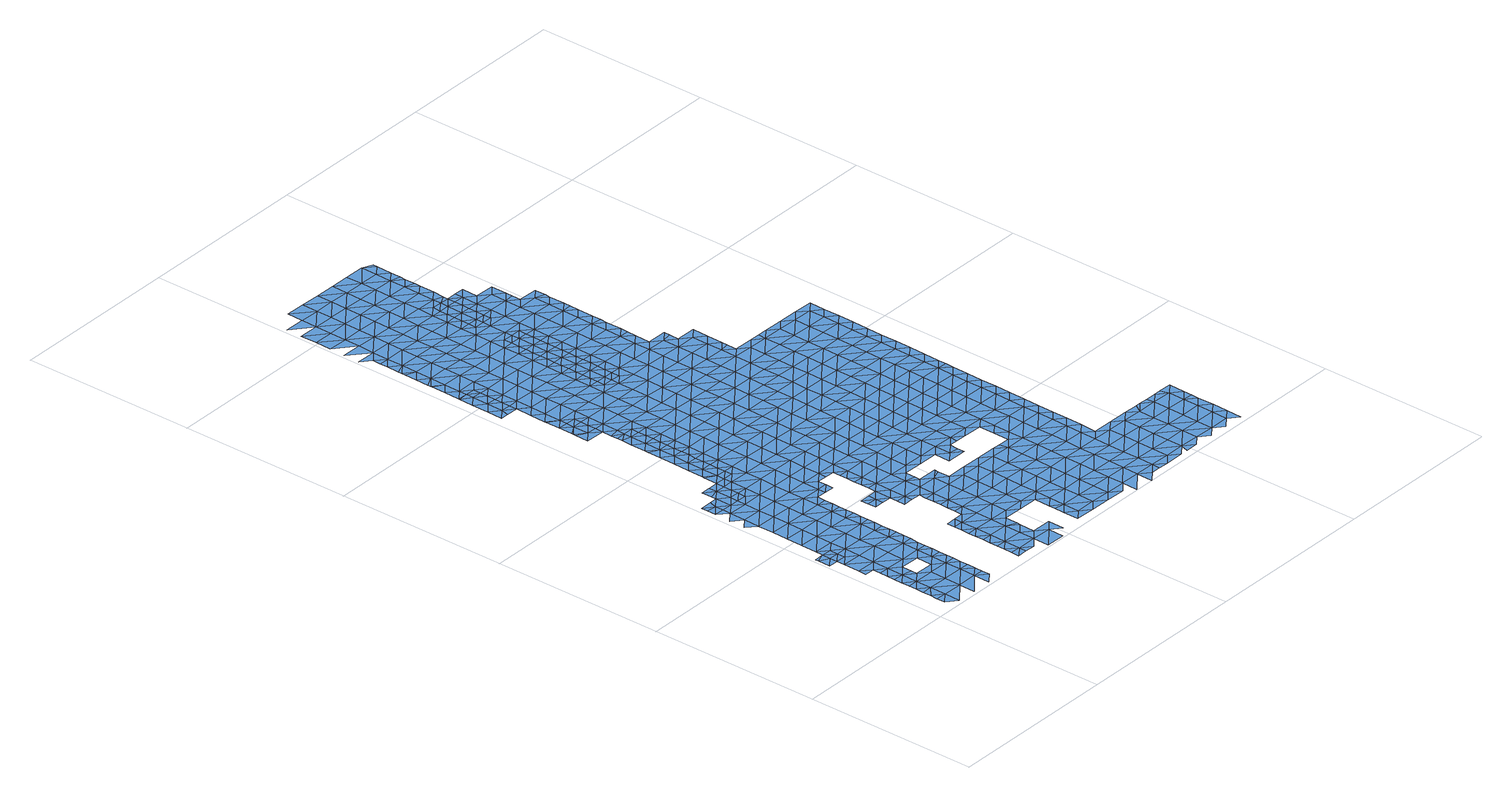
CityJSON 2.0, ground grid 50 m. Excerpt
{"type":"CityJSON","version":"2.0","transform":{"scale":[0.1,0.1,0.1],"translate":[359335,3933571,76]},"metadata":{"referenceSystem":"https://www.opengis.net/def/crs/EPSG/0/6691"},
"CityObjects":{
"waterbody1":{"type":"WaterBody","attributes":{"name":"9","class":"1140","function":"1","WaterBodyRiverFloodingRiskAttribute.description":"5","WaterBodyRiverFloodingRiskAttribute.rankOrg":"1","WaterBodyRiverFloodingRiskAttribute.adminType":"2","WaterBodyRiverFloodingRiskAttribute.scale":"L1"},"geometry":[{"type":"MultiSurface","lod":"1","boundaries":[[[0,1,2]],[[3,1,0]],[[4,3,0]],[[5,6,7]],[[5,4,6]],[[4,0,6]],[[8,9,10]],[[10,7,8]],[[7,6,8]],[[11,12,13]],[[0,14,6]],[[0,2,14]],[[15,16,17]],[[15,9,16]],[[9,8,16]],[[18,19,13]],[[6,20,8]],[[16,21,17]],[[22,21,12]],[[23,16,8]],[[24,25,19]],[[22,17,21]],[[20,6,14]],[[13,12,18]],[[23,26,16]],[[27,21,16]],[[12,21,18]],[[8,28,23]],[[19,29,24]],[[30,31,32]],[[27,16,26]],[[33,34,14]],[[8,20,28]],[[19,18,29]],[[27,35,21]],[[36,20,14]],[[37,24,38]],[[34,36,14]],[[39,23,28]],[[24,29,38]],[[31,37,38]],[[18,21,35]],[[32,31,40]],[[20,41,28]],[[42,32,43]],[[44,35,27]],[[36,41,20]],[[31,38,40]],[[45,38,29]],[[41,39,28]],[[32,40,43]],[[18,35,46]],[[29,18,45]],[[47,42,48]],[[49,50,34]],[[45,18,46]],[[51,52,53]],[[42,43,48]],[[45,54,38]],[[38,55,40]],[[56,47,57]],[[58,59,34]],[[34,59,36]],[[58,34,50]],[[60,61,53]],[[55,43,40]],[[57,47,48]],[[62,46,35]],[[63,35,44]],[[59,64,36]],[[44,39,65]],[[52,56,66]],[[64,67,36]],[[39,41,65]],[[68,69,60]],[[63,62,35]],[[41,36,67]],[[66,56,57]],[[46,62,45]],[[38,54,55]],[[70,65,41]],[[63,44,65]],[[55,71,43]],[[43,72,48]],[[53,52,73]],[[74,70,41]],[[41,67,74]],[[71,72,43]],[[73,52,66]],[[60,53,73]],[[45,75,54]],[[68,60,76]],[[77,78,65]],[[65,78,63]],[[77,65,70]],[[57,48,72]],[[45,62,75]],[[76,60,79]],[[72,80,57]],[[57,81,66]],[[60,73,79]],[[82,83,63]],[[63,83,62]],[[82,63,78]],[[55,84,71]],[[54,75,85]],[[55,54,84]],[[83,86,62]],[[66,87,73]],[[88,76,79]],[[86,89,62]],[[84,54,85]],[[81,57,80]],[[75,62,89]],[[90,85,75]],[[73,91,79]],[[92,90,75]],[[92,75,89]],[[93,94,71]],[[87,66,81]],[[72,94,80]],[[88,79,95]],[[71,84,93]],[[72,71,94]],[[91,95,79]],[[96,97,85]],[[96,85,90]],[[91,73,87]],[[84,85,97]],[[98,99,84]],[[84,99,93]],[[98,84,97]],[[81,100,87]],[[91,101,95]],[[80,94,102]],[[101,103,104]],[[81,80,100]],[[99,105,93]],[[104,95,101]],[[105,106,93]],[[93,106,94]],[[107,108,109]],[[80,102,100]],[[109,108,110]],[[111,107,109]],[[112,102,94]],[[113,103,114]],[[113,115,116]],[[117,112,94]],[[103,101,114]],[[94,106,117]],[[118,119,120]],[[118,111,119]],[[111,109,119]],[[115,113,114]],[[87,100,121]],[[91,87,122]],[[110,123,109]],[[124,125,102]],[[126,127,128]],[[102,112,124]],[[100,102,125]],[[126,120,119]],[[128,120,126]],[[87,121,122]],[[101,129,114]],[[101,91,129]],[[114,130,115]],[[109,131,119]],[[126,132,127]],[[132,133,134]],[[131,109,123]],[[134,127,132]],[[91,122,129]],[[135,126,119]],[[132,136,133]],[[121,100,137]],[[100,125,137]],[[114,138,130]],[[139,133,136]],[[140,137,125]],[[121,141,122]],[[114,129,138]],[[135,132,126]],[[142,119,131]],[[143,139,144]],[[144,139,136]],[[145,146,147]],[[121,137,148]],[[122,149,129]],[[150,151,152]],[[147,146,153]],[[154,145,147]],[[150,130,151]],[[119,142,135]],[[132,155,136]],[[130,138,151]],[[141,121,148]],[[140,156,137]],[[135,155,132]],[[136,157,144]],[[158,156,140]],[[159,154,147]],[[160,148,137]],[[161,162,163]],[[161,152,162]],[[142,131,164]],[[156,160,137]],[[153,165,147]],[[166,164,131]],[[131,167,166]],[[152,151,162]],[[149,122,141]],[[168,157,136]],[[138,129,149]],[[155,168,136]],[[169,135,142]],[[164,169,142]],[[149,170,138]],[[165,171,147]],[[138,172,151]],[[167,173,166]],[[174,163,175]],[[159,147,171]],[[163,162,175]],[[176,174,175]],[[177,178,179]],[[180,165,181]],[[177,182,178]],[[183,155,135]],[[184,141,148]],[[185,186,187]],[[188,183,135]],[[181,189,180]],[[175,190,176]],[[182,191,178]],[[192,148,160]],[[188,135,169]],[[190,193,194]],[[189,195,180]],[[194,176,190]],[[179,196,197]],[[168,198,157]],[[199,171,165]],[[180,199,165]],[[172,138,170]],[[162,151,172]],[[200,198,201]],[[202,187,203]],[[200,157,198]],[[204,192,160]],[[179,178,196]],[[191,205,178]],[[187,186,203]],[[206,164,166]],[[141,207,149]],[[208,209,210]],[[172,211,162]],[[162,212,175]],[[183,213,155]],[[214,215,216]],[[195,217,180]],[[210,193,208]],[[198,218,201]],[[184,148,192]],[[216,202,214]],[[207,170,149]],[[199,219,171]],[[193,190,208]],[[220,221,222]],[[202,203,214]],[[223,206,166]],[[220,197,221]],[[224,201,218]],[[186,225,203]],[[197,196,221]],[[226,227,228]],[[229,171,219]],[[205,230,178]],[[231,224,218]],[[214,232,215]],[[227,233,228]],[[234,196,178]],[[235,229,219]],[[236,237,238]],[[236,209,237]],[[217,239,180]],[[240,241,242]],[[204,243,192]],[[218,244,231]],[[226,245,246]],[[247,215,232]],[[248,199,180]],[[219,249,235]],[[168,155,250]],[[209,208,237]],[[212,162,211]],[[240,222,221]],[[242,222,240]],[[251,244,217]],[[141,184,207]],[[205,247,232]],[[246,245,252]],[[251,231,244]],[[253,249,254]],[[230,234,178]],[[225,255,203]],[[256,213,183]],[[253,235,249]],[[237,257,238]],[[226,228,245]],[[170,258,172]],[[233,259,228]],[[198,168,250]],[[252,260,261]],[[232,230,205]],[[262,218,198]],[[190,175,263]],[[264,221,196]],[[155,213,250]],[[265,238,257]],[[245,260,252]],[[244,239,217]],[[243,266,192]],[[199,248,219]],[[267,268,269]],[[261,260,270]],[[263,175,212]],[[225,265,257]],[[268,241,240]],[[267,241,268]],[[271,170,207]],[[214,203,255]],[[272,254,249]],[[273,254,272]],[[257,255,225]],[[172,274,211]],[[208,190,275]],[[259,276,228]],[[277,240,221]],[[243,273,272]],[[268,278,269]],[[214,279,232]],[[280,245,228]],[[180,239,248]],[[258,274,172]],[[281,249,219]],[[282,278,259]],[[274,212,211]],[[198,250,262]],[[272,266,243]],[[262,283,218]],[[275,190,263]],[[218,284,244]],[[282,269,278]],[[170,271,258]],[[285,286,287]],[[288,279,214]],[[279,230,232]],[[285,270,286]],[[184,192,289]],[[270,260,286]],[[280,260,245]],[[283,284,218]],[[196,234,264]],[[237,208,290]],[[214,255,288]],[[278,276,259]],[[289,291,184]],[[291,271,207]],[[292,219,248]],[[293,213,256]],[[192,266,289]],[[294,295,296]],[[257,237,290]],[[294,287,295]],[[297,234,230]],[[208,275,290]],[[207,184,291]],[[277,221,264]],[[257,298,255]],[[250,213,293]],[[299,262,250]],[[274,300,212]],[[287,286,295]],[[212,301,263]],[[284,302,244]],[[290,298,257]],[[303,278,268]],[[281,304,249]],[[228,276,280]],[[304,266,272]],[[305,286,260]],[[248,239,306]],[[268,240,307]],[[219,292,281]],[[302,306,239]],[[239,244,302]],[[308,258,271]],[[309,310,311]],[[272,249,304]],[[310,296,295]],[[309,296,310]],[[312,292,248]],[[263,301,275]],[[313,264,234]],[[314,312,248]],[[314,248,306]],[[305,295,286]],[[240,277,307]],[[298,315,255]],[[316,317,318]],[[278,303,276]],[[230,279,297]],[[319,260,280]],[[320,311,321]],[[322,308,271]],[[256,323,293]],[[250,293,299]],[[322,271,291]],[[288,255,315]],[[212,300,301]],[[258,324,274]],[[318,325,326]],[[313,234,297]],[[301,327,275]],[[311,310,321]],[[305,260,319]],[[275,328,290]],[[268,307,303]],[[329,262,299]],[[276,330,280]],[[331,332,266]],[[333,284,283]],[[326,325,334]],[[324,300,274]],[[303,330,276]],[[283,262,335]],[[317,316,336]],[[279,288,337]],[[338,321,339]],[[318,317,325]],[[266,304,331]],[[289,266,332]],[[277,264,340]],[[337,288,315]],[[284,341,302]],[[335,262,329]],[[342,319,280]],[[290,343,298]],[[344,345,295]],[[346,347,292]],[[348,349,350]],[[334,351,323]],[[292,312,346]],[[332,352,289]],[[264,313,340]],[[344,295,305]],[[352,322,291]],[[340,353,277]],[[277,354,307]],[[355,321,310]],[[324,258,308]],[[310,295,345]],[[281,292,347]],[[306,302,356]],[[357,358,279]],[[349,339,350]],[[334,325,351]],[[358,313,297]],[[341,359,302]],[[275,327,328]],[[291,289,352]],[[353,354,277]],[[298,343,315]],[[299,293,360]],[[357,279,337]],[[300,361,301]],[[333,283,335]],[[293,323,360]],[[284,333,341]],[[345,355,310]],[[347,362,281]],[[363,329,299]],[[297,279,358]],[[364,348,365]],[[366,317,336]],[[319,367,305]],[[307,368,303]],[[369,361,300]],[[280,330,342]],[[312,370,346]],[[302,359,356]],[[369,300,324]],[[304,281,362]],[[348,350,365]],[[323,351,360]],[[371,340,313]],[[365,372,364]],[[325,317,366]],[[290,328,343]],[[301,373,327]],[[343,374,315]],[[315,375,337]],[[376,299,360]],[[355,377,321]],[[377,350,339]],[[331,304,362]],[[378,335,329]],[[358,371,313]],[[379,380,322]],[[303,381,330]],[[361,373,301]],[[319,342,367]],[[373,328,327]],[[382,324,308]],[[339,321,377]],[[362,383,331]],[[331,384,332]],[[322,352,379]],[[308,322,380]],[[337,375,357]],[[363,378,329]],[[385,325,366]],[[344,305,386]],[[340,387,353]],[[388,345,344]],[[307,354,368]],[[299,376,363]],[[389,333,335]],[[351,325,390]],[[391,347,346]],[[305,367,386]],[[392,346,370]],[[366,336,393]],[[341,333,394]],[[324,382,369]],[[332,395,352]],[[396,372,397]],[[398,343,328]],[[390,325,385]],[[360,351,390]],[[315,374,375]],[[381,303,368]],[[357,399,358]],[[387,340,371]],[[373,400,328]],[[401,376,360]],[[375,399,357]],[[342,402,367]],[[384,331,383]],[[342,330,402]],[[344,386,388]],[[358,403,371]],[[308,380,382]],[[347,404,362]],[[350,377,405]],[[365,350,406]],[[354,353,407]],[[393,408,366]],[[382,409,369]],[[389,335,378]],[[366,408,385]],[[407,353,387]],[[343,410,374]],[[355,345,411]],[[412,377,355]],[[330,381,402]],[[372,365,406]],[[367,413,386]],[[395,332,384]],[[379,352,395]],[[414,380,379]],[[360,390,415]],[[346,392,391]],[[416,387,371]],[[394,333,389]],[[376,417,363]],[[361,369,409]],[[350,405,406]],[[398,410,343]],[[345,388,411]],[[370,418,392]],[[419,416,371]],[[419,371,403]],[[328,400,398]],[[395,414,379]],[[420,421,354]],[[401,360,415]],[[422,358,399]],[[417,378,363]],[[409,423,361]],[[420,354,407]],[[403,358,422]],[[404,347,391]],[[383,362,404]],[[413,367,402]],[[424,425,372]],[[408,426,385]],[[386,427,388]],[[385,428,390]],[[368,354,421]],[[429,407,387]],[[430,405,377]],[[423,431,361]],[[431,400,373]],[[413,427,386]],[[397,425,432]],[[355,411,412]],[[433,408,393]],[[434,429,387]],[[404,435,383]],[[383,436,384]],[[372,406,424]],[[397,372,425]],[[422,437,403]],[[381,368,421]],[[387,416,434]],[[373,361,431]],[[438,411,388]],[[439,415,390]],[[375,374,440]],[[376,401,417]],[[441,430,377]],[[442,443,380]],[[444,391,392]],[[381,445,402]],[[446,420,407]],[[417,447,378]],[[448,406,405]],[[378,449,389]],[[450,398,400]],[[427,438,388]],[[440,374,410]],[[394,389,451]],[[377,412,441]],[[452,422,399]],[[453,446,407]],[[384,454,395]],[[453,407,429]],[[418,455,456]],[[428,439,390]],[[380,414,442]],[[382,380,443]],[[382,457,409]],[[447,449,378]],[[385,426,428]],[[458,444,392]],[[459,381,421]],[[399,375,452]],[[430,448,405]],[[460,437,422]],[[436,383,435]],[[392,418,458]],[[456,458,418]],[[449,451,389]],[[415,461,401]],[[443,457,382]],[[438,462,411]],[[411,463,412]],[[409,457,423]],[[464,465,420]],[[420,465,421]],[[406,466,424]],[[450,400,431]],[[395,467,414]],[[432,425,468]],[[469,410,398]],[[464,420,446]],[[439,461,415]],[[375,440,452]],[[456,455,470]],[[471,426,408]],[[404,391,444]],[[381,459,445]],[[452,472,422]],[[448,466,406]],[[454,384,436]],[[413,402,473]],[[470,474,456]],[[475,476,421]],[[477,471,408]],[[421,476,459]],[[424,478,425]],[[471,428,426]],[[408,433,477]],[[417,401,461]],[[457,479,423]],[[423,480,431]],[[421,465,475]],[[398,450,481]],[[460,422,472]],[[441,412,463]],[[435,404,482]],[[417,483,447]],[[402,445,473]],[[427,484,438]],[[467,395,454]],[[442,414,467]],[[458,456,485]],[[411,462,463]],[[482,404,444]],[[485,456,474]],[[486,436,435]],[[427,413,484]],[[476,487,459]],[[488,445,459]],[[425,478,468]],[[469,398,481]],[[440,410,469]],[[463,489,441]],[[441,490,430]],[[487,488,459]],[[467,491,442]],[[442,492,443]],[[493,452,440]],[[431,494,450]],[[495,439,428]],[[496,444,458]],[[497,498,499]],[[485,496,458]],[[500,449,447]],[[413,473,484]],[[478,424,466]],[[471,501,428]],[[497,460,472]],[[499,460,497]],[[417,461,483]],[[502,435,482]],[[480,494,431]],[[503,454,436]],[[451,449,504]],[[423,479,480]],[[450,494,481]],[[505,506,445]],[[507,440,469]],[[443,508,457]],[[505,445,488]],[[509,463,462]],[[510,461,439]],[[511,482,444]],[[490,441,489]],[[448,430,490]],[[473,445,506]],[[486,435,502]],[[512,513,514]],[[492,442,491]],[[512,498,513]],[[508,479,457]],[[447,483,515]],[[438,484,516]],[[517,467,454]],[[518,468,478]],[[462,438,509]],[[498,497,513]],[[493,440,507]],[[490,519,448]],[[495,428,501]],[[510,483,461]],[[520,484,473]],[[485,521,496]],[[509,438,516]],[[472,452,522]],[[447,515,500]],[[466,448,519]],[[477,523,524]],[[503,436,486]],[[525,526,527]],[[511,444,496]],[[504,449,500]],[[463,528,489]],[[508,443,492]],[[526,514,513]],[[525,514,526]],[[529,502,482]],[[530,480,479]],[[469,481,531]],[[532,516,484]],[[522,452,493]],[[497,472,522]],[[524,533,477]],[[533,501,471]],[[510,439,495]],[[534,496,521]],[[508,530,479]],[[481,494,531]],[[473,506,520]],[[469,535,507]],[[536,529,482]],[[537,515,483]],[[497,538,513]],[[471,477,533]],[[517,454,503]],[[491,467,517]],[[539,520,506]],[[540,504,500]],[[541,532,484]],[[536,482,511]],[[542,527,526]],[[543,527,542]],[[544,486,502]],[[545,466,519]],[[463,509,528]],[[546,492,491]],[[547,543,542]],[[548,494,480]],[[478,466,549]],[[550,469,531]],[[507,535,493]],[[551,552,516]],[[516,552,509]],[[537,500,515]],[[530,553,480]],[[542,554,547]],[[555,483,510]],[[516,532,551]],[[529,544,502]],[[497,522,556]],[[541,484,520]],[[554,557,558]],[[518,478,549]],[[496,559,511]],[[560,540,500]],[[490,561,519]],[[558,547,554]],[[553,548,480]],[[562,503,486]],[[466,545,549]],[[563,491,517]],[[564,565,524]],[[489,528,566]],[[490,489,561]],[[526,513,538]],[[549,567,518]],[[568,569,501]],[[469,550,535]],[[569,510,495]],[[570,522,493]],[[537,483,555]],[[571,572,509]],[[539,573,520]],[[497,556,538]],[[509,552,571]],[[496,534,559]],[[544,562,486]],[[538,574,526]],[[501,533,568]],[[495,501,569]],[[528,509,572]],[[546,491,563]],[[575,560,500]],[[489,566,561]],[[576,532,541]],[[577,557,578]],[[579,517,503]],[[557,554,578]],[[580,577,578]],[[542,526,574]],[[565,581,524]],[[582,493,535]],[[508,492,583]],[[584,559,534]],[[585,586,528]],[[524,581,533]],[[531,494,587]],[[588,554,542]],[[536,511,589]],[[510,590,555]],[[528,572,585]],[[520,591,541]],[[562,579,503]],[[579,563,517]],[[574,592,542]],[[589,511,559]],[[566,528,586]],[[583,492,546]],[[593,594,573]],[[500,537,575]],[[595,576,541]],[[593,580,594]],[[550,531,587]],[[589,596,536]],[[570,493,582]],[[536,597,529]],[[519,561,598]],[[545,519,599]],[[494,548,587]],[[600,568,533]],[[580,578,594]],[[601,537,555]],[[530,508,602]],[[603,538,556]],[[520,573,591]],[[590,510,569]],[[554,588,578]],[[556,522,604]],[[549,545,599]],[[581,600,533]],[[605,567,549]],[[606,546,563]],[[560,607,608]],[[590,601,555]],[[602,508,583]],[[553,530,602]],[[519,598,599]],[[591,609,541]],[[535,550,610]],[[607,560,575]],[[604,522,570]],[[529,611,544]],[[565,612,581]],[[610,550,587]],[[613,569,568]],[[573,594,591]],[[538,603,574]],[[542,592,588]],[[614,589,559]],[[561,566,615]],[[578,616,594]],[[597,536,596]],[[617,584,608]],[[584,614,559]],[[537,618,575]],[[566,586,615]],[[607,617,608]],[[595,541,609]],[[601,618,537]],[[548,553,619]],[[605,549,599]],[[606,563,579]],[[620,583,546]],[[603,556,604]],[[544,621,562]],[[605,622,567]],[[623,590,569]],[[553,602,619]],[[613,568,600]],[[574,624,592]],[[581,612,625]],[[535,610,626]],[[616,578,588]],[[586,627,615]],[[628,596,589]],[[582,535,629]],[[582,630,570]],[[598,561,631]],[[632,591,594]],[[611,529,597]],[[633,607,575]],[[617,614,584]],[[634,620,546]],[[635,636,637]],[[638,599,598]],[[634,546,606]],[[614,628,589]],[[635,595,609]],[[637,595,635]],[[561,615,631]],[[630,604,570]],[[562,639,579]],[[640,610,587]],[[625,641,581]],[[535,626,629]],[[583,642,602]],[[643,633,575]],[[548,619,644]],[[581,641,600]],[[624,574,603]],[[587,548,645]],[[623,569,613]],[[646,588,592]],[[647,594,616]],[[627,648,615]],[[643,575,618]],[[591,632,609]],[[621,544,611]],[[638,605,599]],[[649,617,607]],[[650,597,596]],[[651,598,631]],[[652,653,654]],[[640,626,610]],[[604,655,603]],[[652,636,653]],[[548,644,645]],[[646,616,588]],[[582,629,630]],[[636,635,653]],[[648,627,656]],[[602,657,619]],[[648,658,615]],[[615,658,631]],[[659,592,624]],[[649,614,617]],[[594,647,632]],[[630,660,604]],[[638,598,651]],[[654,661,662]],[[641,663,600]],[[639,562,621]],[[600,664,613]],[[653,661,654]],[[665,634,606]],[[590,623,666]],[[667,596,628]],[[668,624,603]],[[601,590,669]],[[642,583,620]],[[601,670,618]],[[671,611,597]],[[632,672,609]],[[609,673,635]],[[640,587,645]],[[674,641,625]],[[662,661,656]],[[638,675,605]],[[605,676,622]],[[677,651,631]],[[606,579,665]],[[678,629,626]],[[669,590,666]],[[669,670,601]],[[658,677,631]],[[649,607,633]],[[592,659,646]],[[679,628,614]],[[655,604,660]],[[603,655,668]],[[650,596,667]],[[618,670,643]],[[635,673,653]],[[665,579,639]],[[613,680,623]],[[657,602,642]],[[644,619,657]],[[681,621,611]],[[682,656,661]],[[683,624,668]],[[684,626,640]],[[685,638,651]],[[686,687,616]],[[687,632,647]],[[653,688,661]],[[657,689,644]],[[600,663,664]],[[659,624,690]],[[691,651,677]],[[671,597,650]],[[609,672,673]],[[624,683,690]],[[679,614,649]],[[692,660,630]],[[660,693,655]],[[694,695,634]],[[616,646,686]],[[696,667,628]],[[647,616,687]],[[670,697,643]],[[685,651,691]],[[643,698,633]],[[645,644,689]],[[699,639,621]],[[605,675,676]],[[673,700,653]],[[690,701,659]],[[678,626,684]],[[630,629,678]],[[659,701,646]],[[680,702,623]],[[688,703,661]],[[634,665,694]],[[704,675,638]],[[620,634,695]],[[705,672,632]],[[706,692,630]],[[645,707,640]],[[613,664,680]],[[708,696,628]],[[669,666,709]],[[710,638,685]],[[711,641,674]],[[681,611,671]],[[682,661,703]],[[708,628,679]],[[666,623,702]],[[695,712,620]],[[713,650,667]],[[688,653,700]],[[701,714,646]],[[640,715,684]],[[704,638,710]],[[633,716,649]],[[717,707,645]],[[718,670,669]],[[719,665,639]],[[709,718,669]],[[663,641,711]],[[646,720,686]],[[717,645,689]],[[660,692,721]],[[706,630,678]],[[722,676,675]],[[642,620,712]],[[698,716,633]],[[696,713,667]],[[720,646,714]],[[643,697,698]],[[723,678,684]],[[660,721,693]],[[709,666,702]],[[673,672,724]],[[699,621,681]],[[663,725,664]],[[649,716,679]],[[722,675,704]],[[712,726,642]],[[632,687,705]],[[727,671,650]],[[640,707,715]],[[728,684,715]],[[729,700,673]],[[724,730,673]],[[718,731,670]],[[686,732,687]],[[670,731,697]],[[657,642,726]],[[732,686,720]],[[733,688,700]],[[684,728,723]],[[713,727,650]],[[734,676,722]],[[663,711,735]],[[719,639,699]],[[664,736,680]],[[694,665,719]],[[724,672,737]],[[726,738,657]],[[672,705,737]],[[739,681,671]],[[738,717,689]],[[702,740,709]],[[678,741,706]],[[673,730,729]],[[716,742,679]],[[743,744,711]],[[679,745,708]],[[746,698,697]],[[747,692,706]],[[731,746,697]],[[748,687,732]],[[689,657,738]],[[678,723,741]],[[663,735,725]],[[742,745,679]],[[733,700,729]],[[705,687,749]],[[727,739,671]],[[695,694,750]],[[687,748,749]],[[751,699,681]],[[750,694,719]],[[737,752,724]],[[708,753,696]],[[754,716,698]],[[755,707,717]],[[744,756,711]],[[757,735,711]],[[706,741,747]],[[664,725,736]],[[745,753,708]],[[754,698,746]],[[715,707,758]],[[737,705,759]],[[739,751,681]],[[705,749,759]],[[702,680,760]],[[761,719,699]],[[762,695,750]],[[696,763,713]],[[764,742,716]],[[756,757,711]],[[754,764,716]],[[702,760,740]],[[712,695,765]],[[766,737,759]],[[717,738,767]],[[680,736,760]],[[753,763,696]],[[752,737,766]],[[751,761,699]],[[765,695,762]],[[755,717,767]],[[768,750,719]],[[713,769,727]],[[726,770,738]],[[725,735,757]],[[764,771,742]],[[758,707,755]],[[726,712,770]],[[763,769,713]],[[761,768,719]],[[745,742,771]],[[768,762,750]],[[770,712,765]],[[727,772,739]],[[773,753,745]],[[736,725,774]],[[771,773,745]],[[769,772,727]],[[772,751,739]],[[758,755,775]],[[725,757,774]],[[776,765,762]],[[767,738,777]],[[740,760,778]],[[779,755,767]],[[780,763,753]],[[760,736,781]],[[782,783,756]],[[768,776,762]],[[773,780,753]],[[738,770,777]],[[756,783,757]],[[755,784,775]],[[785,761,751]],[[736,774,781]],[[786,770,765]],[[779,767,777]],[[787,774,757]],[[772,785,751]],[[788,769,763]],[[776,786,765]],[[779,789,755]],[[790,760,781]],[[778,760,790]],[[783,787,757]],[[791,768,761]],[[792,777,770]],[[763,780,788]],[[755,789,784]],[[785,791,761]],[[793,772,769]],[[786,792,770]],[[788,793,769]],[[794,781,774]],[[790,795,778]],[[796,776,768]],[[797,779,777]],[[798,794,774]],[[791,796,768]],[[799,785,772]],[[798,774,787]],[[800,799,772]],[[800,772,793]],[[781,801,790]],[[802,786,776]],[[803,797,777]],[[804,784,789]],[[805,795,790]],[[803,777,792]],[[794,801,781]],[[796,802,776]],[[806,791,785]],[[799,806,785]],[[779,807,789]],[[808,783,809]],[[801,805,790]],[[783,810,787]],[[811,792,786]],[[797,807,779]],[[802,811,786]],[[806,812,791]],[[791,812,796]],[[787,813,798]],[[814,803,792]],[[810,813,787]],[[804,789,807]],[[815,802,796]],[[783,808,810]],[[812,815,796]],[[816,805,801]],[[798,817,794]],[[818,814,792]],[[818,792,811]],[[803,814,797]],[[813,817,798]],[[819,811,802]],[[815,819,802]],[[820,804,807]],[[808,821,810]],[[822,807,797]],[[821,808,823]],[[816,801,824]],[[825,818,811]],[[819,825,811]],[[801,794,826]],[[810,827,813]],[[801,826,824]],[[827,810,821]],[[797,814,828]],[[794,817,826]],[[822,797,828]],[[829,818,825]],[[813,830,817]],[[814,818,829]],[[820,807,822]],[[813,827,830]],[[831,824,826]],[[817,832,826]],[[828,814,833]],[[814,829,833]],[[817,830,834]],[[832,817,834]],[[835,831,826]],[[833,836,828]],[[832,835,826]],[[822,828,836]],[[820,822,837]],[[836,837,822]]]}]},
"waterbody2":{"type":"WaterBody","attributes":{"name":"9","class":"1140","function":"1","WaterBodyRiverFloodingRiskAttribute.description":"5","WaterBodyRiverFloodingRiskAttribute.rankOrg":"2","WaterBodyRiverFloodingRiskAttribute.adminType":"2","WaterBodyRiverFloodingRiskAttribute.scale":"L1"},"geometry":[{"type":"MultiSurface","lod":"1","boundaries":[[[37,25,24]],[[25,37,838]],[[31,30,37]],[[838,37,30]],[[30,839,838]],[[25,838,840]],[[839,840,838]],[[839,30,841]]]}]},
"waterbody3":{"type":"WaterBody","attributes":{"name":"9","class":"1140","function":"1","WaterBodyRiverFloodingRiskAttribute.description":"5","WaterBodyRiverFloodingRiskAttribute.rankOrg":"2","WaterBodyRiverFloodingRiskAttribute.adminType":"2","WaterBodyRiverFloodingRiskAttribute.scale":"L1"},"geometry":[{"type":"MultiSurface","lod":"1","boundaries":[[[842,76,843]],[[103,844,845]],[[843,845,844]],[[843,846,842]],[[845,843,76]],[[847,843,844]],[[847,844,848]],[[842,69,68]],[[69,842,849]],[[850,849,842]],[[88,104,845]],[[844,103,113]],[[95,104,88]],[[845,76,88]],[[68,76,842]],[[846,850,842]],[[851,848,844]],[[104,103,845]],[[113,116,844]],[[844,116,851]]]}]},
"waterbody4":{"type":"WaterBody","attributes":{"name":"9","class":"1140","function":"1","WaterBodyRiverFloodingRiskAttribute.description":"5","WaterBodyRiverFloodingRiskAttribute.rankOrg":"2","WaterBodyRiverFloodingRiskAttribute.adminType":"2","WaterBodyRiverFloodingRiskAttribute.scale":"L1"},"geometry":[{"type":"MultiSurface","lod":"1","boundaries":[[[852,193,210]],[[236,238,853]],[[853,238,854]],[[238,265,854]],[[265,225,854]],[[854,855,856]],[[176,194,857]],[[858,152,161]],[[859,163,174]],[[860,861,859]],[[862,152,858]],[[852,853,863]],[[864,852,863]],[[150,152,862]],[[186,854,225]],[[853,854,856]],[[853,209,236]],[[210,209,852]],[[860,857,865]],[[194,193,857]],[[864,865,852]],[[855,186,185]],[[186,855,854]],[[853,856,863]],[[209,853,852]],[[866,862,867]],[[858,867,862]],[[858,861,867]],[[861,858,859]],[[858,163,859]],[[161,163,858]],[[174,176,859]],[[857,859,176]],[[857,860,859]],[[865,857,852]],[[193,852,857]],[[115,150,862]],[[115,130,150]],[[862,116,115]],[[866,116,862]]]}]},
"waterbody5":{"type":"WaterBody","attributes":{"name":"9","class":"1140","function":"1","WaterBodyRiverFloodingRiskAttribute.description":"5","WaterBodyRiverFloodingRiskAttribute.rankOrg":"2","WaterBodyRiverFloodingRiskAttribute.adminType":"2","WaterBodyRiverFloodingRiskAttribute.scale":"L1"},"geometry":[{"type":"MultiSurface","lod":"1","boundaries":[[[202,216,868]],[[202,868,869]],[[216,215,868]],[[191,870,205]],[[215,870,868]],[[871,868,870]],[[872,868,871]],[[869,868,872]],[[247,870,215]],[[191,182,870]],[[247,205,870]],[[873,870,182]],[[873,871,870]]]}]},
"waterbody6":{"type":"WaterBody","attributes":{"name":"9","class":"1140","function":"1","WaterBodyRiverFloodingRiskAttribute.description":"5","WaterBodyRiverFloodingRiskAttribute.rankOrg":"2","WaterBodyRiverFloodingRiskAttribute.adminType":"2","WaterBodyRiverFloodingRiskAttribute.scale":"L1"},"geometry":[{"type":"MultiSurface","lod":"1","boundaries":[[[282,259,233]],[[241,874,875]],[[876,222,875]],[[222,242,875]],[[876,875,877]],[[267,874,241]],[[269,874,267]],[[878,233,227]],[[241,875,242]],[[233,878,879]],[[269,282,879]],[[874,269,879]],[[874,879,880]],[[880,881,874]],[[875,874,881]],[[282,233,879]],[[878,880,879]],[[877,875,881]]]}]},
"waterbody7":{"type":"WaterBody","attributes":{"name":"9","class":"1140","function":"1","WaterBodyRiverFloodingRiskAttribute.description":"5","WaterBodyRiverFloodingRiskAttribute.rankOrg":"2","WaterBodyRiverFloodingRiskAttribute.adminType":"2","WaterBodyRiverFloodingRiskAttribute.scale":"L1"},"geometry":[{"type":"MultiSurface","lod":"1","boundaries":[[[505,488,882]],[[882,488,883]],[[882,580,593]],[[558,557,884]],[[487,476,883]],[[885,446,886]],[[882,883,580]],[[577,580,883]],[[557,883,884]],[[884,883,476]],[[475,884,476]],[[464,446,885]],[[464,885,465]],[[887,512,514]],[[888,416,419]],[[416,888,887]],[[434,416,887]],[[887,429,434]],[[525,886,514]],[[512,887,498]],[[525,527,886]],[[886,527,885]],[[498,887,888]],[[419,403,888]],[[499,437,460]],[[886,446,453]],[[887,514,886]],[[506,505,539]],[[886,429,887]],[[453,429,886]],[[884,885,547]],[[539,505,882]],[[883,488,487]],[[593,573,882]],[[882,573,539]],[[883,557,577]],[[465,885,884]],[[543,547,885]],[[888,499,498]],[[475,465,884]],[[437,499,888]],[[437,888,403]],[[543,885,527]],[[547,558,884]]]}]},
"waterbody8":{"type":"WaterBody","attributes":{"name":"9","class":"1140","function":"1","WaterBodyRiverFloodingRiskAttribute.description":"5","WaterBodyRiverFloodingRiskAttribute.rankOrg":"2","WaterBodyRiverFloodingRiskAttribute.adminType":"2","WaterBodyRiverFloodingRiskAttribute.scale":"L1"},"geometry":[{"type":"MultiSurface","lod":"1","boundaries":[[[551,889,552]],[[654,662,890]],[[636,891,889]],[[652,891,636]],[[585,572,890]],[[572,891,890]],[[572,571,891]],[[627,585,890]],[[586,585,627]],[[890,656,627]],[[552,889,891]],[[637,576,595]],[[891,654,890]],[[532,576,889]],[[551,532,889]],[[889,637,636]],[[576,637,889]],[[571,552,891]],[[662,656,890]],[[891,652,654]]]}]}
},
"vertices":[
[90,59,7],[61,37,7],[89,13,7],[61,60,7],[62,83,7],[62,106,7],[90,106,7],[62,129,7],[91,152,7],[63,175,7],[63,152,7],[36,268,7],[64,268,7],[36,291,8],[146,59,7],[63,199,7],[92,198,7],[64,222,7],[93,291,8],[37,338,8],[147,105,7],[92,244,7],[64,245,7],[120,175,7],[66,360,8],[38,361,8],[120,192,7],[120,221,7],[148,151,7],[94,337,8],[38,407,8],[67,407,8],[39,430,8],[145,12,7],[203,58,7],[149,243,7],[204,104,7],[66,383,8],[95,383,8],[176,174,7],[95,429,8],[204,150,7],[39,476,8],[96,475,8],[177,220,7],[151,336,8],[150,290,8],[40,523,8],[97,522,8],[202,11,7],[231,34,7],[14,639,8],[42,615,8],[42,661,8],[151,382,8],[152,428,8],[41,569,8],[98,568,8],[231,57,7],[232,80,7],[43,707,8],[14,685,8],[206,289,8],[206,243,7],[232,103,7],[205,196,7],[98,614,8],[232,127,7],[43,730,9],[15,731,9],[233,173,7],[153,475,8],[153,521,8],[99,660,8],[233,150,7],[207,335,8],[72,730,9],[233,196,7],[234,219,7],[100,706,8],[154,567,8],[155,613,8],[234,242,7],[234,265,7],[209,427,8],[208,381,8],[235,288,8],[156,659,8],[100,730,9],[235,311,8],[236,358,8],[156,706,8],[236,335,8],[209,474,8],[210,520,8],[128,729,9],[236,381,8],[237,404,8],[237,427,8],[237,450,8],[212,612,8],[157,752,9],[211,566,8],[129,775,9],[129,752,9],[238,473,8],[238,496,8],[344,55,7],[344,32,7],[373,55,7],[372,32,7],[345,79,7],[239,543,8],[129,798,9],[158,798,9],[158,821,9],[130,822,9],[238,519,8],[345,102,7],[374,101,7],[346,125,7],[212,658,8],[213,705,8],[401,31,7],[239,566,8],[240,589,8],[374,147,7],[346,171,7],[346,148,7],[214,751,9],[187,821,9],[429,54,7],[375,194,7],[347,217,7],[347,194,7],[431,147,7],[376,240,7],[268,611,8],[214,797,9],[347,240,7],[268,588,8],[270,704,8],[430,100,7],[348,263,7],[376,263,7],[294,472,8],[294,449,8],[323,472,8],[269,658,8],[270,750,9],[187,844,9],[215,843,9],[187,867,9],[322,449,8],[295,495,8],[432,193,7],[297,611,8],[404,263,7],[296,588,8],[323,495,8],[297,634,8],[188,890,9],[216,890,9],[188,913,9],[458,77,7],[351,448,8],[486,53,7],[429,8,7],[432,239,7],[459,123,7],[271,796,9],[351,495,8],[272,842,9],[485,7,7],[188,936,9],[217,936,9],[189,959,10],[81,1327,11],[109,1307,11],[81,1331,11],[379,425,8],[350,425,8],[80,1285,11],[460,169,7],[326,703,8],[135,1145,10],[163,1145,10],[135,1164,10],[459,132,7],[350,402,8],[217,982,10],[109,1284,11],[326,657,8],[189,1006,10],[189,982,10],[378,402,8],[110,1354,11],[82,1377,11],[433,285,8],[379,471,8],[405,286,8],[405,309,8],[136,1191,10],[164,1168,10],[325,634,8],[137,1284,11],[515,76,7],[327,749,9],[218,1028,10],[190,1052,10],[190,1029,10],[273,889,9],[273,935,9],[488,192,7],[164,1214,11],[136,1238,11],[136,1214,11],[407,401,8],[434,331,8],[380,517,8],[83,1421,11],[111,1400,11],[83,1423,11],[514,30,7],[406,332,8],[192,1144,10],[29,1609,11],[28,1563,11],[57,1585,11],[352,518,8],[166,1306,11],[406,355,8],[165,1260,11],[56,1562,11],[167,1353,11],[352,541,8],[191,1075,10],[219,1074,10],[191,1098,10],[435,424,8],[111,1446,11],[83,1470,11],[83,1446,11],[354,633,8],[435,378,8],[58,1632,11],[30,1649,11],[137,1261,11],[436,470,8],[381,563,8],[489,238,7],[406,378,8],[30,1655,11],[352,564,8],[353,587,8],[220,1167,10],[516,168,7],[220,1121,10],[329,842,9],[85,1562,11],[58,1678,11],[30,1662,11],[490,284,8],[274,981,10],[167,1399,11],[191,1121,10],[382,656,8],[84,1493,11],[112,1492,11],[84,1516,11],[30,1701,11],[328,795,9],[382,610,8],[353,610,8],[329,888,9],[275,1027,10],[114,1585,11],[168,1445,11],[113,1538,11],[222,1259,11],[114,1631,11],[437,562,8],[84,1539,11],[491,331,8],[491,377,8],[31,1737,11],[59,1724,11],[31,1748,11],[221,1213,11],[383,702,8],[275,1074,10],[384,748,9],[437,516,8],[545,191,7],[31,1759,11],[60,1770,11],[32,1794,11],[222,1306,11],[276,1120,10],[546,237,7],[330,934,9],[331,980,10],[492,423,8],[169,1538,11],[438,609,8],[116,1723,11],[464,447,8],[169,1491,11],[385,841,9],[32,1817,11],[60,1817,11],[33,1840,11],[465,493,8],[223,1352,11],[464,463,8],[277,1166,10],[571,29,7],[599,51,7],[572,75,7],[115,1677,11],[5,1864,11],[61,1863,11],[384,794,9],[573,167,7],[386,887,9],[600,98,7],[572,102,7],[331,1026,10],[332,1073,10],[546,283,8],[170,1584,11],[439,655,8],[440,701,8],[548,376,8],[572,121,7],[547,330,8],[627,28,7],[278,1212,11],[5,1910,12],[62,1909,12],[224,1398,11],[520,399,8],[171,1630,11],[333,1119,10],[116,1769,11],[117,1816,11],[493,515,8],[494,562,8],[7,2002,12],[6,1956,12],[63,1955,12],[601,144,7],[440,747,9],[225,1444,11],[225,1490,11],[118,1862,11],[521,446,8],[278,1258,11],[279,1305,11],[520,434,8],[602,190,7],[387,979,10],[495,608,8],[603,283,8],[7,2049,12],[63,2001,12],[656,51,7],[172,1676,11],[226,1537,11],[387,933,9],[521,492,8],[280,1351,11],[64,2048,12],[388,1026,10],[334,1165,10],[334,1211,11],[602,236,7],[119,1908,12],[604,329,8],[441,794,9],[442,840,9],[227,1583,11],[443,886,9],[496,654,8],[496,700,8],[657,97,7],[172,1722,11],[281,1397,11],[173,1769,11],[605,375,8],[658,143,7],[551,561,8],[550,514,8],[684,27,7],[577,399,8],[497,746,9],[8,2095,12],[65,2094,12],[390,1118,10],[335,1258,11],[389,1072,10],[659,235,7],[228,1629,11],[308,1327,11],[552,607,8],[119,1954,12],[120,2001,12],[281,1443,11],[713,50,7],[443,932,9],[390,1164,10],[174,1815,11],[175,1861,11],[228,1675,11],[498,793,9],[658,189,7],[309,1374,11],[660,282,8],[578,491,8],[308,1350,11],[282,1489,11],[283,1536,11],[336,1304,11],[444,978,10],[121,2047,12],[122,2093,12],[714,96,7],[229,1721,11],[714,142,7],[309,1420,11],[176,1953,12],[445,1025,10],[66,2140,13],[741,26,7],[309,1397,11],[552,653,8],[553,699,8],[336,1327,11],[230,1768,11],[715,188,7],[391,1210,10],[175,1907,12],[499,839,9],[499,885,9],[607,560,8],[284,1628,11],[310,1466,11],[661,328,8],[177,2000,12],[661,374,8],[445,1071,10],[633,398,8],[392,1257,10],[310,1443,11],[554,746,9],[577,445,8],[606,467,8],[500,931,9],[607,514,8],[284,1582,11],[364,1326,10],[716,235,7],[230,1814,11],[231,1860,11],[310,1489,11],[311,1512,11],[177,2046,12],[554,792,9],[122,2139,12],[447,1163,10],[634,444,8],[770,95,7],[392,1303,10],[285,1674,11],[634,465,8],[311,1535,11],[311,1558,11],[769,49,7],[178,2092,12],[501,978,10],[501,1024,10],[446,1117,10],[608,606,8],[716,281,8],[286,1721,11],[635,490,8],[610,698,8],[312,1581,11],[312,1605,11],[232,1906,12],[233,1953,12],[555,838,9],[556,884,9],[448,1256,10],[502,1070,10],[772,187,7],[663,513,8],[393,1349,10],[365,1373,10],[365,1350,10],[718,373,8],[771,141,7],[609,652,8],[610,745,9],[690,397,8],[313,1628,11],[313,1651,11],[448,1210,10],[557,930,9],[287,1813,11],[772,234,7],[664,559,8],[366,1396,10],[394,1395,10],[366,1419,11],[717,327,8],[286,1767,11],[611,791,9],[179,2138,12],[233,1999,12],[342,1673,11],[661,490,8],[449,1302,10],[769,3,7],[826,48,7],[366,1442,11],[395,1442,11],[367,1465,11],[288,1859,11],[666,651,8],[557,977,10],[503,1116,10],[314,1743,11],[827,94,7],[691,489,8],[504,1209,10],[665,605,8],[774,326,8],[451,1394,10],[341,1650,11],[712,396,8],[342,1720,11],[395,1488,11],[367,1488,11],[666,698,8],[234,2045,12],[613,883,9],[367,1511,11],[559,1069,10],[235,2091,12],[504,1162,10],[315,1766,11],[315,1789,11],[558,1023,10],[396,1534,11],[773,280,8],[450,1348,10],[368,1557,11],[368,1534,11],[720,512,8],[747,396,8],[289,1952,12],[667,744,9],[612,837,9],[825,2,7],[854,24,7],[289,1905,12],[236,2137,12],[828,140,7],[828,187,7],[506,1301,10],[315,1813,11],[316,1836,11],[370,1650,11],[451,1441,11],[775,372,8],[343,1743,11],[369,1581,11],[397,1580,11],[668,790,9],[369,1604,11],[883,47,7],[505,1255,10],[613,930,9],[748,488,8],[316,1859,11],[317,1882,12],[560,1115,10],[453,1533,11],[721,558,8],[829,233,7],[398,1673,11],[452,1487,11],[369,1627,11],[398,1626,11],[371,1742,11],[722,604,8],[722,650,8],[290,1998,12],[291,2044,12],[884,93,7],[830,279,8],[614,976,10],[507,1393,10],[507,1347,10],[292,2090,12],[669,836,9],[775,418,8],[747,442,8],[399,1719,11],[560,1162,10],[723,697,8],[882,24,7],[884,139,7],[777,511,8],[345,1905,12],[454,1579,11],[776,465,8],[831,325,8],[615,1022,10],[670,929,9],[724,743,9],[292,2137,12],[885,186,7],[508,1440,11],[911,23,7],[561,1208,10],[345,1881,12],[777,557,8],[562,1254,10],[562,1300,10],[346,1951,12],[455,1672,11],[832,418,8],[669,882,9],[400,1765,11],[372,1789,11],[371,1765,11],[347,2043,12],[724,789,9],[617,1161,10],[939,46,7],[671,975,9],[831,371,8],[615,1068,10],[616,1114,10],[509,1532,11],[454,1625,11],[373,1895,11],[833,464,8],[779,650,8],[347,1997,12],[372,1812,11],[400,1811,11],[373,1835,11],[535,1370,10],[373,1881,11],[671,1021,9],[374,1927,12],[509,1486,11],[563,1346,10],[401,1857,11],[373,1858,11],[940,92,7],[941,139,7],[725,835,9],[886,232,7],[778,603,8],[536,1416,10],[886,278,8],[887,324,8],[780,696,8],[456,1718,11],[456,1764,11],[967,23,7],[348,2089,12],[349,2136,12],[375,1973,12],[618,1253,10],[833,510,8],[942,185,7],[780,742,9],[402,1881,11],[536,1440,11],[618,1207,10],[375,2020,12],[510,1578,11],[511,1625,11],[429,1834,11],[672,1067,9],[537,1462,11],[375,1989,12],[591,1323,10],[592,1369,10],[726,882,9],[727,928,9],[835,602,8],[888,370,8],[889,417,8],[781,788,9],[457,1810,11],[537,1509,11],[942,231,7],[430,1880,11],[376,2066,12],[512,1671,11],[619,1299,10],[674,1160,9],[834,556,8],[914,255,7],[376,2036,12],[996,45,7],[727,974,9],[836,649,8],[538,1527,11],[646,1183,10],[889,463,8],[673,1114,9],[915,301,8],[782,834,9],[538,1555,11],[592,1351,10],[377,2112,12],[646,1230,10],[484,1741,11],[998,138,7],[728,1020,9],[836,695,8],[646,1212,10],[485,1787,11],[485,1767,11],[916,347,8],[539,1601,11],[486,1833,11],[377,2123,12],[997,91,7],[998,184,7],[512,1717,11],[729,1066,9],[837,741,9],[971,254,7],[647,1276,10],[890,509,8],[988,22,7],[1024,22,7],[891,555,8],[917,393,8],[648,1322,10],[539,1626,11],[540,1647,11],[783,881,9],[838,787,9],[541,1740,11],[892,602,8],[917,439,8],[730,1159,9],[1053,44,7],[1054,91,7],[702,1182,9],[540,1693,11],[999,230,7],[839,834,9],[783,927,9],[892,648,8],[918,486,8],[784,973,9],[541,1708,11],[730,1113,9],[839,880,9],[893,694,8],[785,1019,9],[919,532,8],[894,740,9],[920,578,8],[1054,137,7],[733,1182,9],[840,926,9],[785,1066,9],[1028,253,7],[786,1112,9],[920,624,8],[1055,183,7],[1081,21,7],[1109,43,7],[759,1182,9],[894,786,9],[841,972,9],[1110,90,7],[921,670,8],[787,1158,9],[1056,229,7],[895,833,9],[841,1018,9],[922,717,8],[1112,182,7],[1070,252,7],[896,879,9],[843,1111,9],[1111,136,7],[922,763,9],[922,739,9],[1112,228,7],[897,925,9],[842,1065,9],[816,1181,9],[1084,252,7],[923,809,9],[844,1157,9],[1166,43,7],[1137,20,7],[1167,89,7],[897,971,9],[924,855,9],[1168,135,7],[899,1064,9],[925,902,9],[1109,251,7],[1168,181,7],[898,1018,9],[925,948,9],[872,1180,9],[1195,65,7],[900,1156,9],[1194,19,7],[1141,251,7],[926,994,9],[1169,227,7],[1196,111,7],[900,1110,9],[927,1040,9],[1196,158,7],[1161,251,7],[1197,204,7],[928,1086,9],[1197,179,7],[1198,250,7],[928,1133,9],[929,1179,9],
[38,384,8],[10,398,8],[9,361,8],[10,407,8],
[44,754,9],[72,776,9],[101,799,9],[100,753,9],[52,777,9],[73,791,9],[73,822,9],[15,757,9],[16,777,9],[100,822,9],
[161,1029,10],[162,1075,10],[163,1122,10],[135,1129,10],[134,1099,10],[161,983,10],[159,890,9],[160,937,9],[132,960,10],[131,914,9],[159,844,9],[133,1053,10],[133,1043,10],[133,1006,10],[130,862,9],[131,868,9],
[108,1215,11],[79,1192,11],[108,1261,11],[80,1238,11],[80,1232,11],[80,1244,11],
[55,1493,11],[55,1447,11],[50,1424,11],[26,1424,11],[28,1560,11],[56,1539,11],[27,1517,11],[27,1470,11],
[341,1627,11],[340,1581,11],[339,1535,11],[339,1489,11],[338,1442,11],[337,1396,11],[337,1350,11],
[343,1766,11],[345,1858,11],[344,1812,11]
]}
